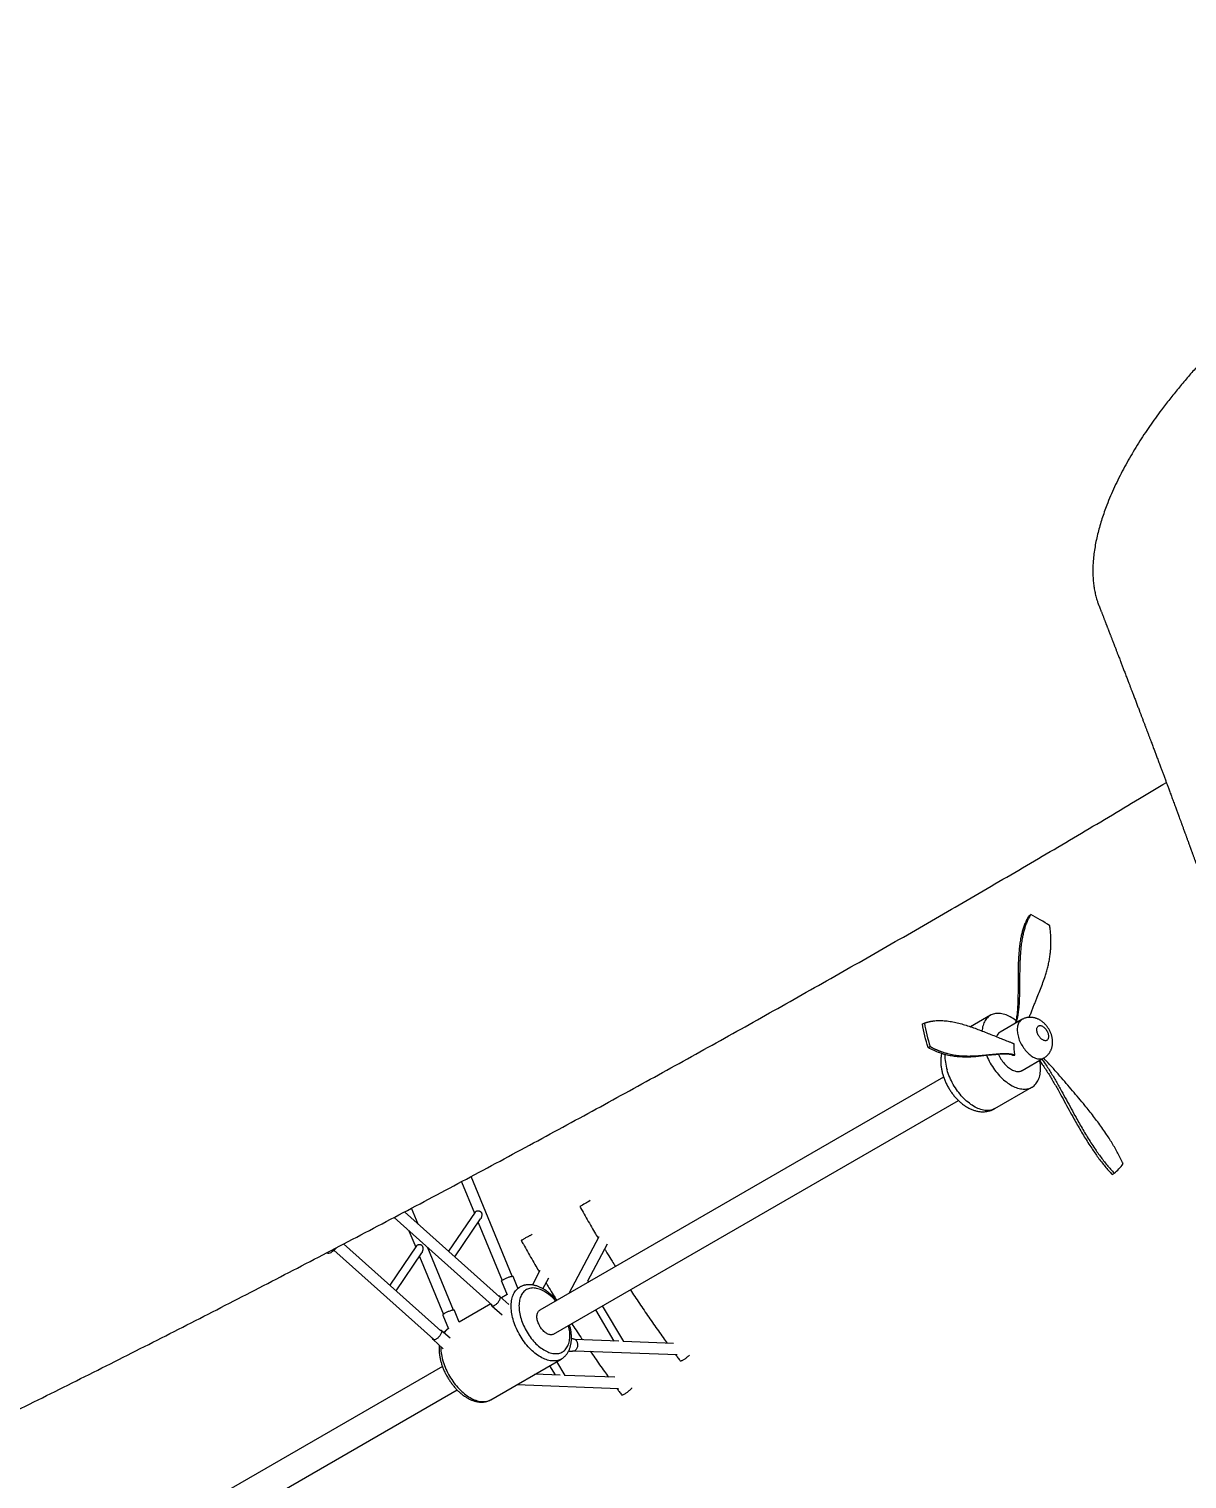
# Model space of a CAD drawing. Header units: millimetres. Extents: x 0 to 594, y 0 to 420.
# Drawn here: x 379.42 to 400.35, y 136.55 to 162.75 of the extents above; entities that cross this region are included whole.
import ezdxf

# ---------------------------------------------------------------- set-up
doc = ezdxf.new("R2010")
doc.units = ezdxf.units.MM

msp = doc.modelspace()

# ---------------------------------------------------------------- linework, layer by layer
at = {"color": 7, "linetype": 'Continuous', "lineweight": 25}
for p, q in [((397.491, 146.727), (397.523, 146.749)), ((396.795, 144.927), (396.437, 144.72)), ((395.565, 144.771), (395.601, 144.787)), ((397.362, 144.85), (396.97, 144.623)), ((395.668, 144.344), (395.704, 144.361)), ((397.192, 144.209), (397.238, 144.207)), ((397.37, 143.931), (397.762, 144.157)), ((395.948, 143.812), (388.651, 139.6)), ((396.876, 143.242), (397.545, 143.628)), ((388.901, 139.167), (396.216, 143.389)), ((388.153, 140.213), (387.411, 142.016)), ((398.995, 142.051), (399.032, 142.073)), ((387.233, 141.921), (387.468, 141.351)), ((386.016, 141.275), (387.79, 139.689)), ((387.923, 139.838), (386.204, 141.375)), ((386.454, 141.152), (386.334, 141.443)), ((387.483, 141.372), (387, 140.663)), ((387.113, 140.562), (387.581, 141.249)), ((386.286, 141.033), (386.408, 140.739)), ((387.537, 141.185), (387.968, 140.137)), ((386.862, 139.226), (385.105, 140.797)), ((386.422, 140.76), (385.94, 140.051)), ((387.093, 139.601), (386.629, 140.727)), ((389.715, 140.926), (389.175, 139.902)), ((389.52, 140.128), (389.874, 140.799)), ((384.931, 140.684), (386.729, 139.077)), ((386.052, 139.95), (386.52, 140.637)), ((386.476, 140.572), (386.908, 139.524)), ((388.256, 139.997), (388.168, 140.209)), ((388.654, 140.314), (388.518, 140.055)), ((388.708, 139.987), (388.813, 140.187)), ((387.96, 140.123), (388.063, 139.875)), ((388.288, 140.016), (388.254, 139.996)), ((389.532, 140.108), (389.519, 140.13)), ((387.763, 139.713), (387.193, 139.384)), ((387.781, 139.68), (387.968, 139.513)), ((388.091, 139.705), (387.931, 139.848)), ((388.059, 139.884), (387.957, 139.825)), ((390.168, 139.032), (389.786, 139.678)), ((386.9, 139.511), (387.002, 139.262)), ((387.195, 139.385), (387.108, 139.596)), ((389.656, 139.603), (389.988, 139.041)), ((387.03, 139.093), (386.871, 139.235)), ((386.721, 139.068), (386.907, 138.901)), ((389.171, 138.86), (389.243, 138.857)), ((389.252, 139.082), (389.223, 139.083)), ((389.283, 138.868), (391.131, 138.796)), ((390.077, 139.037), (389.291, 139.068)), ((391.07, 138.999), (390.166, 139.034)), ((387.766, 137.982), (389.038, 138.717)), ((388.828, 138.596), (388.927, 138.429)), ((389.107, 138.419), (388.958, 138.671)), ((386.891, 138.583), (379.646, 134.401)), ((389.017, 138.425), (388.563, 138.443)), ((390.009, 138.387), (389.106, 138.422)), ((379.896, 133.968), (387.156, 138.159)), ((388.238, 138.255), (390.071, 138.184))]:
    msp.add_line(p, q, dxfattribs=at)
at = {"color": 7, "linetype": 'Continuous', "lineweight": 25, "flags": 128}
for points in [[(397.256, 144.832), (397.231, 144.85), (397.205, 144.867), (397.18, 144.884), (397.154, 144.898), (397.129, 144.911), (397.103, 144.923), (397.078, 144.933), (397.053, 144.942), (397.028, 144.949), (397.003, 144.955), (396.979, 144.959), (396.955, 144.961), (396.932, 144.962), (396.91, 144.961), (396.888, 144.958), (396.866, 144.954), (396.846, 144.949), (396.826, 144.942), (396.807, 144.933), (396.788, 144.923), (396.771, 144.911), (396.755, 144.898), (396.739, 144.883), (396.725, 144.867), (396.711, 144.85), (396.699, 144.831), (396.688, 144.811), (396.678, 144.789), (396.669, 144.767), (396.661, 144.743), (396.654, 144.718), (396.649, 144.692), (396.645, 144.666), (396.642, 144.645)], [(397.362, 144.85), (397.354, 144.845), (397.342, 144.836), (397.33, 144.825), (397.32, 144.812), (397.311, 144.799), (397.303, 144.784), (397.296, 144.767), (397.29, 144.75), (397.286, 144.731), (397.282, 144.712), (397.28, 144.691), (397.279, 144.67), (397.28, 144.648), (397.282, 144.625), (397.284, 144.602), (397.289, 144.578), (397.294, 144.554), (397.301, 144.53)], [(397.641, 144.615), (397.637, 144.63), (397.634, 144.645), (397.633, 144.659), (397.633, 144.672), (397.634, 144.685), (397.636, 144.696), (397.64, 144.707), (397.645, 144.716), (397.65, 144.724), (397.657, 144.731), (397.665, 144.736), (397.674, 144.74), (397.683, 144.742), (397.693, 144.743), (397.704, 144.742), (397.715, 144.739), (397.726, 144.735), (397.738, 144.729), (397.749, 144.722), (397.76, 144.713), (397.772, 144.703), (397.782, 144.692), (397.792, 144.681), (397.802, 144.668), (397.811, 144.654), (397.819, 144.64), (397.826, 144.625), (397.832, 144.611), (397.837, 144.596), (397.841, 144.581), (397.843, 144.567), (397.845, 144.553), (397.845, 144.539), (397.844, 144.527), (397.841, 144.515), (397.838, 144.505), (397.833, 144.495), (397.827, 144.487), (397.821, 144.48), (397.813, 144.475), (397.804, 144.471), (397.795, 144.469), (397.785, 144.469), (397.774, 144.47), (397.763, 144.472), (397.752, 144.477), (397.74, 144.482), (397.729, 144.49), (397.717, 144.498), (397.706, 144.508), (397.696, 144.519), (397.685, 144.531), (397.676, 144.544), (397.667, 144.557), (397.659, 144.571), (397.652, 144.586), (397.646, 144.601), (397.641, 144.615)], [(397.301, 144.53), (397.309, 144.505), (397.317, 144.481), (397.328, 144.457), (397.339, 144.433), (397.351, 144.409), (397.364, 144.386), (397.378, 144.363), (397.392, 144.341), (397.408, 144.319), (397.424, 144.298), (397.441, 144.279), (397.458, 144.26), (397.476, 144.242), (397.494, 144.226), (397.513, 144.211), (397.531, 144.197), (397.55, 144.184), (397.569, 144.173), (397.588, 144.164), (397.607, 144.155), (397.625, 144.149), (397.643, 144.144), (397.661, 144.14), (397.679, 144.139), (397.696, 144.139), (397.712, 144.14), (397.728, 144.143), (397.743, 144.148), (397.757, 144.154), (397.762, 144.157)], [(396.725, 144.199), (396.728, 144.194), (396.742, 144.161), (396.758, 144.129), (396.775, 144.097), (396.792, 144.065), (396.811, 144.034), (396.83, 144.003), (396.85, 143.973), (396.871, 143.944), (396.892, 143.915), (396.914, 143.888), (396.937, 143.861), (396.96, 143.835), (396.984, 143.81), (397.008, 143.787), (397.033, 143.764), (397.058, 143.743), (397.083, 143.723), (397.109, 143.704), (397.134, 143.687), (397.16, 143.671), (397.185, 143.656), (397.211, 143.643), (397.236, 143.631), (397.262, 143.621), (397.287, 143.612), (397.312, 143.605), (397.336, 143.6), (397.36, 143.596), (397.384, 143.593), (397.407, 143.592), (397.43, 143.593), (397.452, 143.596), (397.473, 143.6), (397.494, 143.605), (397.514, 143.612), (397.533, 143.621), (397.551, 143.631), (397.568, 143.643), (397.585, 143.656), (397.6, 143.671), (397.615, 143.687), (397.628, 143.705), (397.641, 143.723), (397.652, 143.744), (397.662, 143.765), (397.671, 143.787), (397.679, 143.811), (397.685, 143.836), (397.691, 143.862), (397.695, 143.889), (397.698, 143.916), (397.7, 143.945), (397.7, 143.974), (397.699, 144.004), (397.697, 144.035), (397.694, 144.066), (397.69, 144.097)], [(396.939, 144.221), (396.946, 144.206), (396.958, 144.182), (396.971, 144.159), (396.985, 144.136), (397, 144.114), (397.015, 144.093), (397.031, 144.072), (397.048, 144.052), (397.066, 144.033), (397.083, 144.016), (397.102, 143.999), (397.12, 143.984), (397.139, 143.97), (397.158, 143.958), (397.177, 143.947), (397.195, 143.937), (397.214, 143.929), (397.233, 143.922), (397.251, 143.917), (397.269, 143.914), (397.286, 143.912), (397.303, 143.912), (397.32, 143.914), (397.335, 143.917), (397.35, 143.921), (397.364, 143.928), (397.37, 143.931)], [(396.876, 143.242), (396.865, 143.235), (396.846, 143.227), (396.826, 143.22), (396.805, 143.214), (396.784, 143.21), (396.762, 143.207), (396.739, 143.207), (396.716, 143.207), (396.692, 143.21), (396.668, 143.214), (396.643, 143.219), (396.619, 143.226), (396.593, 143.235), (396.568, 143.245), (396.543, 143.257), (396.517, 143.27), (396.491, 143.285), (396.466, 143.301), (396.44, 143.318), (396.415, 143.337), (396.39, 143.357), (396.365, 143.379), (396.34, 143.401), (396.316, 143.425), (396.292, 143.449), (396.269, 143.475), (396.246, 143.502), (396.224, 143.53), (396.202, 143.558), (396.182, 143.587), (396.162, 143.617), (396.142, 143.648), (396.124, 143.679), (396.106, 143.711), (396.09, 143.743), (396.074, 143.776), (396.059, 143.808), (396.046, 143.841), (396.033, 143.874), (396.022, 143.907), (396.011, 143.94)], [(388.314, 140.859), (388.314, 140.86), (388.316, 140.861), (388.319, 140.863), (388.323, 140.866), (388.329, 140.869), (388.336, 140.873), (388.345, 140.878), (388.354, 140.884), (388.365, 140.89), (388.376, 140.896), (388.388, 140.903), (388.4, 140.91), (388.413, 140.917), (388.426, 140.925), (388.439, 140.932), (388.452, 140.939), (388.464, 140.946), (388.476, 140.952), (388.487, 140.958), (388.497, 140.963), (388.506, 140.968), (388.511, 140.971)], [(387.997, 140.156), (388.007, 140.162), (388.019, 140.168), (388.031, 140.174), (388.044, 140.18), (388.057, 140.185), (388.07, 140.19), (388.083, 140.195), (388.095, 140.2), (388.108, 140.203), (388.119, 140.207), (388.13, 140.209), (388.14, 140.211), (388.148, 140.212), (388.155, 140.213), (388.161, 140.213), (388.165, 140.212), (388.168, 140.21), (388.168, 140.209)], [(387.96, 140.123), (387.96, 140.124), (387.961, 140.127), (387.963, 140.131), (387.967, 140.135), (387.972, 140.14), (387.979, 140.145), (387.987, 140.151), (387.997, 140.156)], [(389.038, 138.717), (389.034, 138.714), (389.015, 138.705), (388.995, 138.697), (388.975, 138.691), (388.954, 138.686), (388.932, 138.683), (388.91, 138.682), (388.887, 138.682), (388.863, 138.684), (388.839, 138.687), (388.815, 138.692), (388.79, 138.699), (388.765, 138.707), (388.74, 138.716), (388.715, 138.727), (388.689, 138.74), (388.663, 138.754), (388.638, 138.77), (388.612, 138.786), (388.587, 138.805), (388.561, 138.824), (388.536, 138.845), (388.512, 138.867), (388.487, 138.89), (388.463, 138.915), (388.44, 138.94), (388.417, 138.966), (388.394, 138.994), (388.373, 139.022), (388.352, 139.051), (388.331, 139.081), (388.312, 139.111), (388.293, 139.142), (388.275, 139.174), (388.258, 139.206), (388.242, 139.238), (388.227, 139.271), (388.213, 139.303), (388.2, 139.336), (388.188, 139.369), (388.177, 139.403), (388.167, 139.436), (388.159, 139.468), (388.152, 139.501), (388.146, 139.533), (388.141, 139.565), (388.137, 139.597), (388.134, 139.627), (388.133, 139.658), (388.133, 139.687), (388.134, 139.716), (388.137, 139.744), (388.141, 139.771), (388.146, 139.798), (388.152, 139.823), (388.159, 139.847), (388.167, 139.87), (388.177, 139.892), (388.188, 139.912), (388.2, 139.932), (388.213, 139.95), (388.227, 139.966), (388.242, 139.982), (388.258, 139.995), (388.275, 140.008), (388.289, 140.016)], [(388.734, 139.938), (388.71, 139.951), (388.686, 139.963), (388.663, 139.973), (388.639, 139.981), (388.616, 139.988), (388.593, 139.994), (388.571, 139.998), (388.549, 140), (388.527, 140.001), (388.506, 140), (388.486, 139.997), (388.466, 139.993), (388.447, 139.987), (388.429, 139.98), (388.411, 139.971), (388.395, 139.961), (388.379, 139.949), (388.364, 139.936), (388.351, 139.921), (388.338, 139.905), (388.326, 139.888), (388.316, 139.869), (388.307, 139.849), (388.298, 139.828), (388.291, 139.806), (388.286, 139.782), (388.281, 139.758), (388.278, 139.733), (388.275, 139.706), (388.274, 139.679), (388.275, 139.652), (388.276, 139.623), (388.279, 139.594), (388.283, 139.565), (388.288, 139.535), (388.295, 139.505), (388.302, 139.474), (388.311, 139.444), (388.321, 139.413), (388.332, 139.382), (388.344, 139.351), (388.357, 139.321), (388.372, 139.29), (388.387, 139.26), (388.403, 139.231), (388.42, 139.201), (388.438, 139.173), (388.456, 139.145), (388.476, 139.118), (388.496, 139.091), (388.516, 139.065), (388.538, 139.041), (388.56, 139.017), (388.582, 138.994), (388.605, 138.973), (388.628, 138.952), (388.651, 138.933), (388.675, 138.915), (388.698, 138.899), (388.722, 138.884), (388.746, 138.87), (388.77, 138.857), (388.794, 138.847), (388.817, 138.837), (388.84, 138.83), (388.864, 138.823), (388.886, 138.819), (388.909, 138.816), (388.93, 138.814), (388.952, 138.814), (388.972, 138.816), (388.993, 138.819), (389.012, 138.824), (389.031, 138.831), (389.048, 138.839), (389.065, 138.848), (389.081, 138.859), (389.097, 138.872), (389.111, 138.886), (389.124, 138.901), (389.136, 138.918), (389.147, 138.936), (389.157, 138.955), (389.166, 138.976), (389.173, 138.998), (389.18, 139.02), (389.185, 139.044), (389.189, 139.069), (389.192, 139.095), (389.193, 139.121), (389.194, 139.149), (389.193, 139.177), (389.191, 139.206), (389.187, 139.235), (389.183, 139.265), (389.177, 139.295), (389.17, 139.322)], [(387.774, 139.703), (387.774, 139.696), (387.776, 139.69), (387.778, 139.684), (387.782, 139.68), (387.787, 139.677), (387.793, 139.675), (387.8, 139.675), (387.808, 139.676), (387.816, 139.678), (387.826, 139.682), (387.835, 139.687)], [(387.835, 139.687), (387.846, 139.694), (387.856, 139.701), (387.866, 139.71), (387.876, 139.719), (387.886, 139.729), (387.896, 139.739), (387.904, 139.75), (387.912, 139.762), (387.919, 139.773), (387.926, 139.784), (387.931, 139.795), (387.935, 139.805), (387.937, 139.814), (387.939, 139.823), (387.939, 139.831), (387.937, 139.838), (387.935, 139.844), (387.931, 139.848), (387.926, 139.851), (387.92, 139.853), (387.913, 139.853), (387.908, 139.852)], [(386.936, 139.544), (386.927, 139.538), (386.919, 139.533), (386.912, 139.528), (386.906, 139.523), (386.902, 139.519), (386.9, 139.515), (386.899, 139.512), (386.9, 139.511)], [(387.108, 139.596), (387.107, 139.598), (387.104, 139.599), (387.1, 139.6), (387.095, 139.601), (387.087, 139.6), (387.079, 139.599), (387.069, 139.597), (387.059, 139.594), (387.047, 139.591), (387.035, 139.587), (387.022, 139.583), (387.009, 139.578), (386.996, 139.573), (386.983, 139.567), (386.97, 139.562), (386.958, 139.556), (386.947, 139.55), (386.936, 139.544)], [(388.901, 139.167), (388.891, 139.162), (388.88, 139.158), (388.868, 139.156), (388.855, 139.155), (388.841, 139.156), (388.827, 139.158), (388.813, 139.162), (388.798, 139.168), (388.783, 139.175), (388.769, 139.183), (388.754, 139.193), (388.739, 139.205), (388.725, 139.217), (388.711, 139.231), (388.697, 139.246), (388.684, 139.261), (388.672, 139.278), (388.66, 139.295), (388.65, 139.313), (388.64, 139.332), (388.631, 139.35), (388.623, 139.369), (388.616, 139.389), (388.61, 139.408), (388.606, 139.426), (388.602, 139.445), (388.6, 139.463), (388.599, 139.481), (388.6, 139.498), (388.601, 139.514), (388.604, 139.529), (388.608, 139.543), (388.613, 139.556), (388.619, 139.568), (388.627, 139.579), (388.635, 139.588), (388.645, 139.596), (388.651, 139.6)], [(386.847, 139.24), (386.853, 139.241), (386.86, 139.24), (386.866, 139.239), (386.871, 139.236), (386.874, 139.231), (386.877, 139.226), (386.878, 139.219), (386.878, 139.211), (386.877, 139.202), (386.874, 139.192), (386.87, 139.182), (386.865, 139.172), (386.859, 139.16), (386.852, 139.149), (386.844, 139.138), (386.835, 139.127), (386.826, 139.117), (386.816, 139.107), (386.806, 139.097), (386.795, 139.089), (386.785, 139.081), (386.775, 139.075)], [(386.775, 139.075), (386.765, 139.07), (386.756, 139.066), (386.747, 139.063), (386.739, 139.062), (386.732, 139.063), (386.726, 139.064), (386.721, 139.067), (386.717, 139.072), (386.715, 139.077), (386.714, 139.084), (386.714, 139.091)], [(386.86, 138.943), (386.86, 138.923), (386.862, 138.893), (386.864, 138.862), (386.868, 138.83), (386.873, 138.798), (386.879, 138.766), (386.886, 138.734), (386.895, 138.701), (386.904, 138.668), (386.915, 138.635), (386.927, 138.602), (386.94, 138.569), (386.954, 138.536), (386.969, 138.503), (386.985, 138.471), (387.002, 138.439), (387.02, 138.407), (387.039, 138.376), (387.058, 138.346), (387.079, 138.316), (387.1, 138.287), (387.122, 138.259), (387.144, 138.232), (387.167, 138.205), (387.191, 138.18), (387.215, 138.156), (387.239, 138.132), (387.264, 138.11), (387.289, 138.09), (387.314, 138.07), (387.339, 138.052), (387.365, 138.035), (387.391, 138.019), (387.416, 138.005), (387.442, 137.993), (387.467, 137.981), (387.492, 137.972), (387.517, 137.964), (387.542, 137.957), (387.567, 137.952), (387.591, 137.949), (387.614, 137.947), (387.637, 137.947), (387.659, 137.949), (387.681, 137.952), (387.702, 137.956), (387.723, 137.962), (387.742, 137.97), (387.761, 137.98), (387.766, 137.982)], [(389.252, 139.082), (389.256, 139.082), (389.267, 139.08), (389.277, 139.076), (389.287, 139.07), (389.297, 139.063), (389.305, 139.055), (389.313, 139.045), (389.319, 139.034), (389.325, 139.022), (389.329, 139.009), (389.332, 138.995), (389.333, 138.981), (389.334, 138.967), (389.333, 138.953), (389.33, 138.939), (389.326, 138.926), (389.321, 138.913), (389.315, 138.902), (389.308, 138.891), (389.3, 138.882), (389.291, 138.873), (389.281, 138.867), (389.271, 138.862), (389.26, 138.859), (389.249, 138.857), (389.243, 138.857)], [(391.359, 138.788), (391.358, 138.787), (391.349, 138.779), (391.339, 138.77), (391.328, 138.761), (391.317, 138.752), (391.305, 138.743), (391.293, 138.734), (391.281, 138.725), (391.27, 138.717), (391.258, 138.71), (391.247, 138.703), (391.236, 138.697), (391.227, 138.692), (391.218, 138.687), (391.21, 138.684), (391.203, 138.682), (391.198, 138.681), (391.194, 138.68), (391.191, 138.681), (391.19, 138.682)], [(390.129, 138.07), (390.13, 138.069), (390.133, 138.068), (390.137, 138.068), (390.143, 138.069), (390.149, 138.072), (390.157, 138.075), (390.166, 138.079), (390.176, 138.085), (390.186, 138.091), (390.197, 138.097), (390.209, 138.105), (390.221, 138.113), (390.233, 138.121), (390.245, 138.13), (390.256, 138.139), (390.268, 138.148), (390.278, 138.157), (390.288, 138.166), (390.298, 138.175), (390.306, 138.183), (390.313, 138.191), (390.316, 138.195)]]:
    msp.add_lwpolyline(points, dxfattribs=at)
at = {"color": 7, "linetype": 'Continuous', "lineweight": 25}
for centre, radius, start, end in [((397.052, 144.49), 0.157, 121.5714, 160.7324), ((396.86, 144.204), 0.888, 178.9678, 197.2528), ((391.005, 138.829), 3.105, 117.6694, 121.6642), ((384.835, 140.719), 0.0872, 300.6377, 347.3182), ((384.832, 140.732), 0.1, 251.3975, 298.001), ((388.314, 139.236), 0.818, 40.3254, 59.1183), ((387.157, 139.045), 0.275, 125.0358, 148.3879)]:
    msp.add_arc(centre, radius, start, end, dxfattribs=at)
for points, knots in [([(339.96, 140.09), (341.098, 140.994), (342.281, 141.894), (344.131, 143.248), (344.761, 143.701), (346.047, 144.608), (346.702, 145.063), (348.041, 145.977), (348.724, 146.436), (350.117, 147.357), (350.828, 147.82), (352.275, 148.751), (353.013, 149.219), (354.515, 150.158), (355.279, 150.63), (356.833, 151.578), (357.623, 152.054), (359.225, 153.008), (360.038, 153.486), (362.509, 154.923), (364.198, 155.884), (367.629, 157.793), (369.371, 158.742), (371.556, 159.907), (371.994, 160.138), (372.869, 160.6), (373.306, 160.829), (374.618, 161.513), (375.492, 161.964), (377.231, 162.851), (378.097, 163.287), (379.386, 163.929), (379.814, 164.141), (380.667, 164.561), (381.091, 164.769), (382.359, 165.385), (383.195, 165.786), (384.848, 166.569), (385.664, 166.95), (388.079, 168.062), (389.642, 168.761), (392.667, 170.067), (394.128, 170.674), (396.949, 171.799), (398.31, 172.317), (400.285, 173.027), (400.932, 173.254), (402.207, 173.685), (402.834, 173.89), (404.691, 174.474), (405.895, 174.823), (407.377, 175.212), (407.673, 175.288), (408.262, 175.434), (408.555, 175.505), (409.435, 175.711), (410.02, 175.84), (410.607, 175.96)], [0, 0, 0, 0, 0.0625, 0.0625, 0.09375, 0.09375, 0.125, 0.125, 0.15625, 0.15625, 0.1875, 0.1875, 0.21875, 0.21875, 0.25, 0.25, 0.28125, 0.28125, 0.3125, 0.3125, 0.375, 0.375, 0.4375, 0.4375, 0.453125, 0.453125, 0.46875, 0.46875, 0.5, 0.5, 0.53125, 0.53125, 0.546875, 0.546875, 0.5625, 0.5625, 0.59375, 0.59375, 0.625, 0.625, 0.6875, 0.6875, 0.75, 0.75, 0.8125, 0.8125, 0.84375, 0.84375, 0.875, 0.875, 0.9375, 0.9375, 0.953125, 0.953125, 0.96875, 0.96875, 1, 1, 1, 1]), ([(387.956, 167.725), (387.774, 167.642), (387.392, 167.469), (386.811, 167.204), (386.211, 166.928), (385.61, 166.65), (385.006, 166.369), (384.401, 166.085), (383.795, 165.799), (383.187, 165.511), (382.578, 165.221), (381.967, 164.928), (381.356, 164.633), (380.744, 164.336), (380.131, 164.036), (379.518, 163.735), (378.904, 163.431), (378.289, 163.126), (377.675, 162.819), (377.06, 162.51), (376.445, 162.199), (375.831, 161.886), (375.216, 161.572), (374.602, 161.256), (373.988, 160.939), (373.376, 160.62), (372.763, 160.3), (372.152, 159.978), (371.542, 159.655), (370.933, 159.332), (370.325, 159.006), (369.718, 158.68), (369.113, 158.353), (368.51, 158.025), (367.909, 157.697), (367.309, 157.367), (366.711, 157.037), (366.116, 156.706), (365.523, 156.375), (364.932, 156.043), (364.343, 155.71), (363.758, 155.378), (363.174, 155.045), (362.594, 154.711), (362.017, 154.378), (361.442, 154.045), (360.871, 153.711), (360.303, 153.378), (359.738, 153.044), (359.177, 152.711), (358.619, 152.378), (358.065, 152.046), (357.514, 151.714), (356.968, 151.382), (356.425, 151.051), (355.886, 150.721), (355.352, 150.391), (354.821, 150.061), (354.295, 149.733), (353.773, 149.405), (353.255, 149.079), (352.742, 148.753), (352.233, 148.428), (351.729, 148.105), (351.23, 147.782), (350.736, 147.461), (350.259, 147.149), (349.947, 146.944), (349.798, 146.846)], [0, 0, 0, 0, 0.013758, 0.0288574, 0.0440229, 0.0592518, 0.0745413, 0.0898885, 0.1052908, 0.1207451, 0.1362485, 0.1517982, 0.1673911, 0.1830243, 0.1986948, 0.2143994, 0.2301351, 0.2458989, 0.2616876, 0.2774982, 0.2933274, 0.3091721, 0.3250293, 0.3408956, 0.356768, 0.3726432, 0.388518, 0.4043882, 0.4202507, 0.4361023, 0.4519398, 0.4677601, 0.48356, 0.4993363, 0.515086, 0.530806, 0.5464931, 0.5621443, 0.5777566, 0.5933269, 0.6088522, 0.6243295, 0.639756, 0.6551286, 0.6704446, 0.685701, 0.7008951, 0.7160241, 0.7310853, 0.7460759, 0.7609932, 0.7758348, 0.790598, 0.8052803, 0.8198792, 0.8343923, 0.8488172, 0.8631516, 0.8773932, 0.8915398, 0.9055892, 0.9195393, 0.933388, 0.9471334, 0.9607734, 0.9743062, 0.98773, 1, 1, 1, 1]), ([(407.559, 160.749), (407.492, 160.734), (407.359, 160.705), (407.162, 160.657), (406.966, 160.606), (406.771, 160.551), (406.579, 160.494), (406.375, 160.43), (406.161, 160.358), (405.937, 160.279), (405.716, 160.195), (405.497, 160.108), (405.277, 160.016), (405.056, 159.919), (404.834, 159.817), (404.616, 159.711), (404.399, 159.602), (404.183, 159.488), (403.966, 159.368), (403.75, 159.244), (403.536, 159.116), (403.325, 158.985), (403.118, 158.851), (402.913, 158.714), (402.712, 158.574), (402.514, 158.431), (402.319, 158.285), (402.128, 158.136), (401.939, 157.985), (401.755, 157.831), (401.573, 157.674), (401.395, 157.515), (401.217, 157.349), (401.038, 157.177), (400.859, 156.998), (400.685, 156.817), (400.516, 156.633), (400.351, 156.446), (400.19, 156.256), (400.035, 156.062), (399.897, 155.883), (399.776, 155.718), (399.671, 155.569), (399.569, 155.419), (399.471, 155.266), (399.376, 155.111), (399.285, 154.955), (399.198, 154.797), (399.115, 154.637), (399.037, 154.475), (398.964, 154.311), (398.903, 154.16), (398.852, 154.022), (398.81, 153.898), (398.772, 153.774), (398.738, 153.648), (398.708, 153.522), (398.684, 153.394), (398.665, 153.266), (398.653, 153.15), (398.647, 153.046), (398.645, 152.953), (398.647, 152.861), (398.653, 152.769), (398.664, 152.677), (398.68, 152.587), (398.7, 152.498), (398.724, 152.417), (398.743, 152.366), (398.751, 152.344)], [0, 0, 0, 0, 0.013517, 0.027036, 0.040554, 0.054122, 0.067693, 0.081262, 0.097496, 0.113734, 0.129975, 0.146215, 0.16245, 0.179483, 0.196519, 0.213557, 0.230595, 0.247628, 0.265411, 0.283198, 0.300986, 0.318774, 0.336557, 0.354338, 0.372123, 0.389909, 0.407694, 0.425475, 0.443256, 0.461041, 0.478827, 0.496611, 0.514392, 0.533473, 0.552558, 0.571645, 0.590729, 0.609809, 0.6291, 0.648393, 0.667683, 0.682154, 0.696626, 0.711098, 0.725568, 0.740317, 0.755069, 0.769821, 0.784569, 0.799727, 0.814888, 0.830045, 0.841418, 0.852794, 0.86417, 0.875542, 0.887303, 0.899069, 0.910834, 0.922593, 0.931336, 0.940083, 0.948829, 0.957571, 0.96646, 0.975355, 0.984249, 0.993136, 1, 1, 1, 1]), ([(398.751, 152.344), (398.753, 152.34), (398.757, 152.329), (398.763, 152.313), (398.769, 152.297), (398.775, 152.282), (398.78, 152.268), (398.786, 152.253), (398.793, 152.235), (398.801, 152.214), (398.81, 152.191), (398.82, 152.166), (398.83, 152.14), (398.84, 152.114), (398.849, 152.091), (398.857, 152.071), (398.864, 152.052), (398.871, 152.034), (398.878, 152.017), (398.883, 152.003), (398.889, 151.989), (398.894, 151.975), (398.9, 151.959), (398.907, 151.942), (398.914, 151.923), (398.922, 151.902), (398.93, 151.882), (398.937, 151.864), (398.943, 151.848), (398.949, 151.833), (398.955, 151.819), (398.961, 151.802), (398.969, 151.782), (398.978, 151.759), (398.987, 151.736), (398.996, 151.713), (399.003, 151.693), (399.01, 151.676), (399.015, 151.662), (399.02, 151.649), (399.026, 151.634), (399.033, 151.617), (399.04, 151.598), (399.049, 151.574), (399.059, 151.548), (399.07, 151.52), (399.079, 151.496), (399.088, 151.472), (399.098, 151.446), (399.111, 151.415), (399.125, 151.378), (399.143, 151.331), (399.165, 151.274), (399.19, 151.209), (399.216, 151.141), (399.243, 151.069), (399.267, 151.007), (399.285, 150.961), (399.296, 150.931), (399.307, 150.903), (399.317, 150.878), (399.326, 150.853), (399.335, 150.828), (399.345, 150.802), (399.356, 150.774), (399.368, 150.744), (399.381, 150.71), (399.394, 150.674), (399.408, 150.638), (399.421, 150.603), (399.435, 150.567), (399.449, 150.531), (399.462, 150.496), (399.474, 150.464), (399.486, 150.432), (399.497, 150.404), (399.506, 150.38), (399.514, 150.358), (399.522, 150.337), (399.531, 150.314), (399.541, 150.287), (399.552, 150.259), (399.562, 150.231), (399.573, 150.204), (399.582, 150.179), (399.591, 150.155), (399.6, 150.133), (399.608, 150.111), (399.618, 150.086), (399.628, 150.059), (399.639, 150.03), (399.649, 150.002), (399.659, 149.976), (399.668, 149.951), (399.677, 149.928), (399.685, 149.907), (399.694, 149.884), (399.704, 149.857), (399.716, 149.825), (399.73, 149.788), (399.744, 149.75), (399.758, 149.714), (399.771, 149.679), (399.784, 149.644), (399.797, 149.609), (399.811, 149.572), (399.825, 149.534), (399.84, 149.494), (399.855, 149.454), (399.872, 149.408), (399.892, 149.355), (399.915, 149.294), (399.938, 149.231), (399.961, 149.169), (399.984, 149.109), (400.006, 149.049), (400.027, 148.993), (400.045, 148.944), (400.06, 148.904), (400.075, 148.864), (400.09, 148.823), (400.106, 148.781), (400.121, 148.739), (400.137, 148.697), (400.151, 148.659), (400.164, 148.624), (400.175, 148.592), (400.188, 148.559), (400.201, 148.524), (400.213, 148.49), (400.224, 148.459), (400.234, 148.433), (400.242, 148.409), (400.25, 148.388), (400.258, 148.367), (400.266, 148.345), (400.276, 148.319), (400.286, 148.289), (400.298, 148.258), (400.309, 148.228), (400.319, 148.2), (400.328, 148.175), (400.337, 148.152), (400.345, 148.13), (400.353, 148.107), (400.362, 148.082), (400.372, 148.056), (400.382, 148.029), (400.391, 148.003), (400.399, 147.98), (400.406, 147.962), (400.411, 147.948), (400.415, 147.936), (400.42, 147.924), (400.425, 147.909), (400.431, 147.892), (400.439, 147.871), (400.448, 147.847), (400.457, 147.821), (400.466, 147.796), (400.474, 147.773), (400.482, 147.752), (400.489, 147.733), (400.496, 147.714), (400.503, 147.693), (400.512, 147.669), (400.522, 147.643), (400.532, 147.615), (400.541, 147.589), (400.55, 147.564), (400.558, 147.542), (400.568, 147.513), (400.582, 147.476), (400.596, 147.437), (400.607, 147.405), (400.616, 147.38), (400.625, 147.355), (400.634, 147.329), (400.644, 147.301), (400.655, 147.272), (400.665, 147.244), (400.674, 147.219), (400.681, 147.199), (400.688, 147.18), (400.694, 147.161), (400.702, 147.14), (400.71, 147.117), (400.719, 147.092), (400.727, 147.068), (400.734, 147.049), (400.739, 147.035), (400.743, 147.025), (400.746, 147.017), (400.749, 147.006), (400.754, 146.992), (400.76, 146.975), (400.768, 146.955), (400.776, 146.931), (400.784, 146.909), (400.789, 146.894), (400.791, 146.888)], [0, 0, 0, 0, 0.002495, 0.005836, 0.008812, 0.011422, 0.013733, 0.016429, 0.019692, 0.023523, 0.02791, 0.032284, 0.037504, 0.042149, 0.046219, 0.050038, 0.053405, 0.05668, 0.059865, 0.062306, 0.064692, 0.067202, 0.070196, 0.073289, 0.076776, 0.080655, 0.084453, 0.087813, 0.090736, 0.093222, 0.095607, 0.098788, 0.102459, 0.10662, 0.111169, 0.11534, 0.118973, 0.122069, 0.124436, 0.126773, 0.129488, 0.132579, 0.136048, 0.139873, 0.145495, 0.15054, 0.155007, 0.159019, 0.163289, 0.169447, 0.176249, 0.183312, 0.195458, 0.207078, 0.219085, 0.232652, 0.246836, 0.252558, 0.258155, 0.263214, 0.267722, 0.272373, 0.276658, 0.281367, 0.286517, 0.292108, 0.298079, 0.305057, 0.311686, 0.317966, 0.324394, 0.331411, 0.337338, 0.343569, 0.349396, 0.354612, 0.359217, 0.362657, 0.366456, 0.370739, 0.375506, 0.380757, 0.386109, 0.390984, 0.395787, 0.400005, 0.403792, 0.407909, 0.412459, 0.417443, 0.422805, 0.427984, 0.432837, 0.437362, 0.441489, 0.445318, 0.449345, 0.453795, 0.460206, 0.467224, 0.474117, 0.480748, 0.487125, 0.49342, 0.499705, 0.506609, 0.513631, 0.52086, 0.52829, 0.535537, 0.546444, 0.55722, 0.569222, 0.580908, 0.591269, 0.602216, 0.61419, 0.621989, 0.629241, 0.636432, 0.643962, 0.65179, 0.659568, 0.667218, 0.674711, 0.680641, 0.686424, 0.692281, 0.698773, 0.705927, 0.710949, 0.715746, 0.72011, 0.724041, 0.727621, 0.731418, 0.736404, 0.741859, 0.747779, 0.753564, 0.758758, 0.763285, 0.767242, 0.771115, 0.77564, 0.779996, 0.784826, 0.790092, 0.794982, 0.799163, 0.802636, 0.804869, 0.806797, 0.809073, 0.811787, 0.814939, 0.818528, 0.823404, 0.828299, 0.832847, 0.837048, 0.840903, 0.844352, 0.847743, 0.851565, 0.855828, 0.860927, 0.866196, 0.871073, 0.875552, 0.879631, 0.883312, 0.891614, 0.900229, 0.904736, 0.909292, 0.913896, 0.918632, 0.92375, 0.929266, 0.934996, 0.939125, 0.942883, 0.946268, 0.949595, 0.953418, 0.957667, 0.962405, 0.967117, 0.970981, 0.973082, 0.974801, 0.976191, 0.978025, 0.98057, 0.983826, 0.987547, 0.991899, 0.996883, 1, 1, 1, 1]), ([(360.705, 129.445), (360.779, 129.475), (361.037, 129.579), (361.48, 129.759), (362.032, 129.985), (362.589, 130.215), (363.148, 130.447), (363.711, 130.683), (364.278, 130.922), (364.847, 131.164), (365.42, 131.408), (365.995, 131.656), (366.574, 131.907), (367.155, 132.161), (367.739, 132.418), (368.326, 132.677), (368.915, 132.939), (369.506, 133.204), (370.1, 133.472), (370.696, 133.743), (371.294, 134.016), (371.893, 134.292), (372.495, 134.57), (373.099, 134.851), (373.704, 135.135), (374.31, 135.42), (374.918, 135.709), (375.527, 135.999), (376.137, 136.292), (376.748, 136.587), (377.361, 136.884), (377.973, 137.184), (378.587, 137.485), (379.201, 137.788), (379.815, 138.094), (380.43, 138.401), (381.045, 138.71), (381.659, 139.021), (382.274, 139.334), (382.889, 139.648), (383.503, 139.964), (384.116, 140.281), (384.729, 140.6), (385.341, 140.92), (385.953, 141.242), (386.563, 141.564), (387.172, 141.888), (387.78, 142.213), (388.386, 142.539), (388.991, 142.866), (389.594, 143.194), (390.196, 143.523), (390.796, 143.853), (391.393, 144.183), (391.989, 144.514), (392.582, 144.845), (393.173, 145.177), (393.761, 145.51), (394.347, 145.842), (394.93, 146.175), (395.511, 146.508), (396.088, 146.842), (396.662, 147.175), (397.234, 147.509), (397.802, 147.842), (398.367, 148.175), (398.928, 148.508), (399.464, 148.828), (399.812, 149.037), (399.974, 149.135)], [0, 0, 0, 0, 0.0055, 0.018967, 0.032538, 0.046211, 0.059985, 0.073857, 0.087826, 0.10189, 0.116046, 0.130292, 0.144626, 0.159045, 0.173548, 0.188132, 0.202794, 0.217531, 0.232343, 0.247224, 0.262174, 0.27719, 0.292268, 0.307406, 0.322601, 0.337851, 0.353153, 0.368503, 0.383898, 0.399337, 0.414815, 0.430331, 0.44588, 0.46146, 0.477068, 0.4927, 0.508354, 0.524027, 0.539715, 0.555415, 0.571124, 0.586839, 0.602558, 0.618275, 0.633988, 0.649694, 0.665389, 0.681069, 0.696733, 0.712376, 0.727997, 0.743591, 0.759155, 0.774687, 0.790183, 0.805641, 0.821057, 0.836429, 0.851753, 0.867027, 0.882247, 0.897411, 0.912517, 0.927561, 0.94254, 0.957452, 0.972294, 0.987064, 1, 1, 1, 1]), ([(397.491, 146.727), (397.479, 146.707), (397.456, 146.667), (397.425, 146.601), (397.399, 146.533), (397.376, 146.461), (397.356, 146.386), (397.339, 146.304), (397.325, 146.213), (397.313, 146.114), (397.305, 146.014), (397.299, 145.911), (397.296, 145.794), (397.294, 145.661), (397.294, 145.513), (397.294, 145.365), (397.292, 145.237), (397.289, 145.129), (397.284, 145.042), (397.277, 144.967), (397.269, 144.904), (397.26, 144.852), (397.252, 144.812), (397.245, 144.788), (397.244, 144.782)], [0, 0, 0, 0, 0.0425603, 0.0848889, 0.1271179, 0.1693618, 0.2117195, 0.2542512, 0.3052968, 0.3562504, 0.4071946, 0.4581794, 0.5092101, 0.5806614, 0.6520858, 0.7234668, 0.7947193, 0.8363683, 0.8778339, 0.9190454, 0.9431787, 0.9671845, 0.9910696, 1, 1, 1, 1]), ([(397.523, 146.749), (397.512, 146.729), (397.488, 146.689), (397.457, 146.624), (397.431, 146.555), (397.408, 146.483), (397.388, 146.409), (397.37, 146.326), (397.356, 146.235), (397.344, 146.137), (397.335, 146.036), (397.33, 145.934), (397.325, 145.816), (397.323, 145.684), (397.322, 145.536), (397.321, 145.388), (397.318, 145.259), (397.313, 145.151), (397.307, 145.064), (397.298, 144.989), (397.289, 144.925), (397.278, 144.872), (397.268, 144.827), (397.259, 144.799), (397.256, 144.789)], [0, 0, 0, 0, 0.042189, 0.084148, 0.126008, 0.167882, 0.209868, 0.252025, 0.302619, 0.353122, 0.403614, 0.454147, 0.504728, 0.575558, 0.646385, 0.717216, 0.788025, 0.829508, 0.870933, 0.912312, 0.936699, 0.961126, 0.985656, 1, 1, 1, 1]), ([(397.497, 144.89), (397.501, 144.901), (397.514, 144.935), (397.536, 144.991), (397.562, 145.058), (397.588, 145.124), (397.615, 145.189), (397.648, 145.272), (397.689, 145.372), (397.734, 145.489), (397.772, 145.596), (397.802, 145.691), (397.826, 145.776), (397.847, 145.863), (397.864, 145.952), (397.877, 146.039), (397.885, 146.122), (397.889, 146.202), (397.89, 146.284), (397.886, 146.368), (397.879, 146.455), (397.871, 146.514), (397.867, 146.543)], [0, 0, 0, 0, 0.019769, 0.06246, 0.10514, 0.147825, 0.19052, 0.233228, 0.311546, 0.389856, 0.468108, 0.52144, 0.574781, 0.628181, 0.681642, 0.734835, 0.77897, 0.822995, 0.866997, 0.91108, 0.955367, 1, 1, 1, 1]), ([(397.762, 144.157), (397.767, 144.16), (397.777, 144.166), (397.793, 144.178), (397.81, 144.191), (397.826, 144.206), (397.84, 144.222), (397.854, 144.239), (397.866, 144.256), (397.877, 144.275), (397.887, 144.294), (397.895, 144.314), (397.902, 144.334), (397.908, 144.356), (397.913, 144.378), (397.916, 144.4), (397.918, 144.423), (397.918, 144.446), (397.918, 144.47), (397.915, 144.494), (397.911, 144.518), (397.906, 144.543), (397.9, 144.567), (397.892, 144.591), (397.882, 144.615), (397.872, 144.638), (397.86, 144.66), (397.848, 144.683), (397.834, 144.704), (397.819, 144.725), (397.803, 144.745), (397.785, 144.764), (397.767, 144.783), (397.748, 144.8), (397.727, 144.816), (397.706, 144.831), (397.685, 144.844), (397.663, 144.855), (397.643, 144.865), (397.622, 144.873), (397.601, 144.879), (397.579, 144.884), (397.557, 144.888), (397.535, 144.89), (397.511, 144.891), (397.488, 144.89), (397.465, 144.887), (397.443, 144.883), (397.422, 144.877), (397.401, 144.869), (397.381, 144.86), (397.368, 144.853), (397.362, 144.85)], [0, 0, 0, 0, 0.0134925, 0.032189, 0.0508035, 0.0693586, 0.0878781, 0.1063872, 0.1249133, 0.143486, 0.1621381, 0.180905, 0.1998252, 0.218939, 0.2382872, 0.2579079, 0.2778322, 0.2980781, 0.3186443, 0.3395052, 0.3606111, 0.3818949, 0.4032786, 0.4246902, 0.4460969, 0.46749, 0.4888819, 0.5103007, 0.5317841, 0.5533606, 0.5750713, 0.596951, 0.6190204, 0.6412772, 0.6636885, 0.6861634, 0.7085939, 0.7285992, 0.748323, 0.7677593, 0.7869201, 0.8058279, 0.8245105, 0.8450409, 0.8653248, 0.885334, 0.9050937, 0.9246296, 0.943966, 0.9631258, 0.9821312, 1, 1, 1, 1]), ([(395.601, 144.787), (395.603, 144.788), (395.606, 144.789), (395.612, 144.791), (395.617, 144.793), (395.622, 144.794), (395.627, 144.796), (395.632, 144.798), (395.638, 144.799), (395.643, 144.801), (395.648, 144.803), (395.653, 144.804), (395.659, 144.805), (395.664, 144.807), (395.669, 144.808), (395.675, 144.81), (395.68, 144.811), (395.685, 144.812), (395.69, 144.813), (395.696, 144.815), (395.701, 144.816), (395.706, 144.817), (395.712, 144.818), (395.717, 144.819), (395.722, 144.82), (395.728, 144.821), (395.733, 144.822), (395.739, 144.823), (395.744, 144.823), (395.749, 144.824), (395.755, 144.825), (395.76, 144.826), (395.766, 144.826), (395.771, 144.827), (395.776, 144.828), (395.782, 144.828), (395.802, 144.83), (395.836, 144.833), (395.886, 144.834), (395.936, 144.832), (395.987, 144.828), (396.039, 144.822), (396.091, 144.813), (396.143, 144.803), (396.214, 144.788), (396.302, 144.764), (396.409, 144.731), (396.515, 144.694), (396.622, 144.653), (396.727, 144.612), (396.833, 144.57), (396.935, 144.528), (397.021, 144.494), (397.084, 144.469), (397.125, 144.453), (397.156, 144.441), (397.175, 144.433), (397.188, 144.427), (397.198, 144.424), (397.207, 144.42), (397.215, 144.416), (397.221, 144.414), (397.223, 144.413)], [0, 0, 0, 0, 0.0036505, 0.0072952, 0.0109342, 0.0145676, 0.0181954, 0.0218177, 0.0254347, 0.0290463, 0.0326527, 0.0362538, 0.0398499, 0.0434409, 0.047027, 0.0506081, 0.0541845, 0.057756, 0.0613229, 0.0648851, 0.0684428, 0.071996, 0.0755448, 0.0790892, 0.0826293, 0.0861652, 0.0896969, 0.0932246, 0.0967482, 0.1002678, 0.1037835, 0.1072953, 0.1108034, 0.1143077, 0.1178083, 0.1213054, 0.1247989, 0.1560112, 0.1870591, 0.2179777, 0.2487983, 0.2802317, 0.3115503, 0.3427763, 0.3739281, 0.436949, 0.4990466, 0.5627123, 0.6242238, 0.6889913, 0.7494661, 0.8160768, 0.8746224, 0.9075166, 0.9372149, 0.953397, 0.9685613, 0.9752341, 0.981714, 0.9880013, 0.9940965, 1, 1, 1, 1]), ([(397.238, 144.207), (397.237, 144.207), (397.235, 144.208), (397.233, 144.209), (397.23, 144.21), (397.227, 144.211), (397.225, 144.212), (397.222, 144.213), (397.219, 144.214), (397.216, 144.215), (397.213, 144.215), (397.21, 144.216), (397.207, 144.217), (397.199, 144.219), (397.185, 144.222), (397.166, 144.225), (397.146, 144.227), (397.125, 144.229), (397.104, 144.23), (397.075, 144.231), (397.038, 144.231), (396.993, 144.23), (396.948, 144.227), (396.902, 144.224), (396.855, 144.22), (396.81, 144.215), (396.762, 144.211), (396.716, 144.206), (396.668, 144.201), (396.623, 144.197), (396.574, 144.193), (396.534, 144.191), (396.5, 144.189), (396.476, 144.188), (396.452, 144.187), (396.419, 144.186), (396.378, 144.186), (396.328, 144.187), (396.279, 144.19), (396.229, 144.194), (396.178, 144.2), (396.127, 144.208), (396.076, 144.218), (396.032, 144.229), (395.997, 144.238), (395.971, 144.246), (395.945, 144.254), (395.923, 144.262), (395.906, 144.268), (395.894, 144.273), (395.881, 144.277), (395.869, 144.282), (395.856, 144.287), (395.843, 144.293), (395.831, 144.298), (395.818, 144.304), (395.806, 144.309), (395.793, 144.315), (395.78, 144.321), (395.768, 144.327), (395.755, 144.334), (395.742, 144.34), (395.73, 144.347), (395.717, 144.354), (395.709, 144.359), (395.704, 144.361)], [0, 0, 0, 0, 0.002499, 0.005021, 0.007567, 0.010138, 0.012733, 0.015352, 0.017996, 0.020665, 0.02336, 0.02608, 0.028826, 0.031597, 0.046764, 0.062878, 0.077998, 0.094055, 0.109184, 0.125215, 0.156394, 0.187605, 0.21729, 0.250124, 0.279867, 0.31271, 0.342336, 0.375295, 0.404469, 0.437878, 0.464952, 0.500467, 0.516112, 0.531763, 0.547243, 0.563038, 0.595919, 0.625524, 0.657571, 0.687988, 0.719771, 0.750562, 0.782133, 0.813081, 0.828761, 0.844353, 0.859858, 0.875281, 0.882613, 0.889943, 0.897272, 0.9046, 0.911928, 0.919256, 0.926584, 0.933913, 0.941244, 0.948576, 0.955911, 0.963249, 0.970591, 0.977936, 0.985285, 0.99264, 1, 1, 1, 1]), ([(397.238, 144.207), (397.232, 144.239), (397.228, 144.272), (397.223, 144.341), (397.222, 144.377), (397.223, 144.413)], [0.3317162, 0.3317162, 0.3317162, 0.3317162, 0.4246652, 0.4246652, 0.5176143, 0.5176143, 0.5176143, 0.5176143]), ([(397.192, 144.209), (397.182, 144.213), (397.171, 144.216), (397.148, 144.221), (397.135, 144.222), (397.096, 144.226), (397.069, 144.226), (397.011, 144.225), (396.982, 144.224), (396.922, 144.22), (396.892, 144.217), (396.8, 144.208), (396.738, 144.201), (396.613, 144.187), (396.55, 144.181), (396.422, 144.172), (396.357, 144.171), (396.226, 144.175), (396.159, 144.181), (396.056, 144.199), (396.021, 144.206), (395.952, 144.224), (395.917, 144.235), (395.811, 144.272), (395.74, 144.304), (395.668, 144.344)], [0, 0, 0, 0, 0.0157884, 0.0157884, 0.0315769, 0.0315769, 0.0631538, 0.0631538, 0.0947307, 0.0947307, 0.1263076, 0.1263076, 0.1894613, 0.1894613, 0.2526151, 0.2526151, 0.3157689, 0.3157689, 0.3789227, 0.3789227, 0.4104996, 0.4104996, 0.4420765, 0.4420765, 0.5052302, 0.5052302, 0.5052302, 0.5052302]), ([(395.913, 144.237), (395.912, 144.232), (395.909, 144.217), (395.905, 144.191), (395.901, 144.161), (395.899, 144.131), (395.898, 144.1), (395.898, 144.068), (395.9, 144.036), (395.903, 144.003), (395.908, 143.971), (395.914, 143.938), (395.921, 143.905), (395.928, 143.877), (395.933, 143.86), (395.935, 143.853)], [0, 0, 0, 0, 0.045288, 0.124716, 0.205168, 0.286517, 0.368606, 0.451256, 0.534287, 0.617531, 0.700817, 0.784026, 0.867085, 0.949948, 1, 1, 1, 1]), ([(397.68, 144.11), (397.698, 144.087), (397.735, 144.038), (397.788, 143.959), (397.842, 143.876), (397.893, 143.792), (397.943, 143.707), (397.993, 143.622), (398.055, 143.511), (398.129, 143.376), (398.216, 143.216), (398.295, 143.074), (398.365, 142.949), (398.427, 142.841), (398.491, 142.734), (398.557, 142.628), (398.621, 142.53), (398.682, 142.44), (398.741, 142.357), (398.802, 142.277), (398.865, 142.199), (398.929, 142.123), (398.973, 142.075), (398.995, 142.051)], [0, 0, 0, 0, 0.035451, 0.075176, 0.115069, 0.155079, 0.195177, 0.235343, 0.275561, 0.349394, 0.423286, 0.497172, 0.547547, 0.597945, 0.64841, 0.698943, 0.74923, 0.79096, 0.83259, 0.874203, 0.915895, 0.957783, 1, 1, 1, 1]), ([(397.723, 144.135), (397.74, 144.113), (397.776, 144.065), (397.828, 143.987), (397.882, 143.903), (397.933, 143.818), (397.983, 143.732), (398.032, 143.646), (398.094, 143.535), (398.168, 143.399), (398.255, 143.239), (398.333, 143.096), (398.404, 142.971), (398.466, 142.863), (398.529, 142.756), (398.595, 142.65), (398.658, 142.552), (398.72, 142.462), (398.779, 142.379), (398.839, 142.299), (398.902, 142.221), (398.966, 142.145), (399.01, 142.097), (399.032, 142.073)], [0, 0, 0, 0, 0.033426, 0.073807, 0.114144, 0.154471, 0.194803, 0.235145, 0.275498, 0.349499, 0.423491, 0.49743, 0.547822, 0.598223, 0.648679, 0.699192, 0.749453, 0.791154, 0.832753, 0.874329, 0.915982, 0.957828, 1, 1, 1, 1]), ([(399.192, 142.247), (399.178, 142.279), (399.148, 142.341), (399.1, 142.435), (399.049, 142.526), (398.995, 142.617), (398.939, 142.707), (398.877, 142.801), (398.808, 142.899), (398.734, 143.002), (398.658, 143.102), (398.581, 143.201), (398.492, 143.311), (398.391, 143.433), (398.279, 143.566), (398.166, 143.698), (398.067, 143.812), (397.983, 143.907), (397.915, 143.984), (397.855, 144.05), (397.803, 144.104), (397.772, 144.135), (397.756, 144.151), (397.754, 144.152)], [0, 0, 0, 0, 0.04376, 0.087281, 0.130699, 0.174132, 0.21768, 0.261407, 0.313885, 0.366267, 0.418639, 0.471054, 0.523517, 0.596985, 0.670448, 0.743916, 0.817361, 0.860388, 0.903355, 0.946274, 0.97157, 0.996905, 1, 1, 1, 1]), ([(395.935, 143.853), (395.937, 143.847), (395.942, 143.83), (395.951, 143.803), (395.963, 143.771), (395.976, 143.739), (395.99, 143.708), (396.005, 143.677), (396.021, 143.646), (396.038, 143.616), (396.056, 143.587), (396.075, 143.558), (396.094, 143.53), (396.115, 143.502), (396.136, 143.475), (396.158, 143.449), (396.181, 143.424), (396.205, 143.4), (396.229, 143.376), (396.254, 143.354), (396.28, 143.333), (396.306, 143.312), (396.333, 143.293), (396.361, 143.276), (396.389, 143.259), (396.417, 143.245), (396.446, 143.231), (396.475, 143.219), (396.504, 143.209), (396.533, 143.201), (396.562, 143.194), (396.591, 143.189), (396.62, 143.186), (396.648, 143.185), (396.676, 143.185), (396.704, 143.187), (396.731, 143.19), (396.757, 143.195), (396.782, 143.202), (396.807, 143.21), (396.832, 143.219), (396.855, 143.23), (396.869, 143.238), (396.876, 143.242)], [0, 0, 0, 0, 0.014092, 0.039475, 0.064785, 0.090039, 0.115247, 0.140419, 0.16557, 0.190711, 0.215856, 0.241016, 0.266203, 0.291433, 0.316717, 0.34207, 0.367502, 0.393026, 0.418649, 0.444375, 0.470205, 0.496133, 0.522145, 0.548217, 0.574303, 0.60035, 0.626297, 0.652079, 0.677631, 0.702895, 0.727823, 0.752384, 0.776562, 0.800358, 0.823782, 0.846858, 0.869613, 0.892081, 0.914297, 0.936297, 0.958119, 0.979799, 1, 1, 1, 1]), ([(387.483, 141.372), (387.484, 141.374), (387.486, 141.377), (387.492, 141.383), (387.501, 141.388), (387.511, 141.392), (387.522, 141.395), (387.533, 141.396), (387.545, 141.395), (387.558, 141.393), (387.569, 141.389), (387.578, 141.383), (387.585, 141.377), (387.591, 141.37), (387.596, 141.361), (387.6, 141.35), (387.603, 141.336), (387.603, 141.318), (387.6, 141.299), (387.596, 141.281), (387.59, 141.266), (387.585, 141.256), (387.582, 141.251), (387.58, 141.249)], [0, 0, 0, 0, 0.0228984, 0.070286, 0.1191663, 0.1646805, 0.2115001, 0.2573995, 0.3045229, 0.3523559, 0.4016925, 0.4373293, 0.4739319, 0.5096051, 0.5464127, 0.5924279, 0.6397193, 0.7183698, 0.7990997, 0.8657036, 0.9337824, 0.9723266, 1, 1, 1, 1]), ([(389.375, 141.472), (389.388, 141.448), (389.426, 141.381), (389.489, 141.27), (389.565, 141.138), (389.636, 141.016), (389.682, 140.938), (389.703, 140.904)], [0, 0, 0, 0, 0.122083, 0.35385, 0.585619, 0.817387, 1, 1, 1, 1]), ([(384.89, 140.651), (384.9, 140.659), (384.928, 140.681), (384.955, 140.704), (384.971, 140.718)], [0, 0, 0, 0, 0.38574, 1, 1, 1, 1]), ([(386.52, 140.637), (386.521, 140.639), (386.526, 140.645), (386.531, 140.657), (386.537, 140.673), (386.541, 140.693), (386.542, 140.712), (386.541, 140.728), (386.539, 140.74), (386.535, 140.75), (386.53, 140.758), (386.524, 140.766), (386.514, 140.774), (386.498, 140.781), (386.481, 140.783), (386.466, 140.783), (386.455, 140.781), (386.444, 140.777), (386.435, 140.772), (386.427, 140.767), (386.424, 140.762), (386.423, 140.76)], [0, 0, 0, 0, 0.0303265, 0.0862387, 0.1436505, 0.2306942, 0.3202149, 0.3681452, 0.416846, 0.4542251, 0.4925629, 0.5300076, 0.5687932, 0.6377792, 0.7199624, 0.7672544, 0.8158975, 0.8633368, 0.9122704, 0.9578343, 1, 1, 1, 1]), ([(388.314, 140.859), (388.327, 140.836), (388.365, 140.769), (388.428, 140.657), (388.504, 140.526), (388.575, 140.404), (388.622, 140.326), (388.642, 140.292)], [0, 0, 0, 0, 0.122083, 0.35385, 0.585619, 0.817387, 1, 1, 1, 1]), ([(389.823, 140.703), (389.841, 140.674), (389.885, 140.602), (389.95, 140.497), (389.997, 140.421), (390.018, 140.389)], [0, 0, 0, 0, 0.275985, 0.686272, 1, 1, 1, 1]), ([(388.713, 139.984), (388.709, 139.986), (388.695, 139.994), (388.673, 140.005), (388.647, 140.018), (388.621, 140.028), (388.595, 140.037), (388.568, 140.045), (388.542, 140.051), (388.516, 140.056), (388.491, 140.059), (388.466, 140.06), (388.441, 140.06), (388.417, 140.058), (388.394, 140.054), (388.371, 140.05), (388.349, 140.043), (388.327, 140.035), (388.307, 140.026), (388.295, 140.019), (388.289, 140.016)], [0, 0, 0, 0, 0.032095, 0.092004, 0.151942, 0.211808, 0.271529, 0.33102, 0.390189, 0.44894, 0.507182, 0.564839, 0.621857, 0.678211, 0.733905, 0.788976, 0.843486, 0.897521, 0.951185, 1, 1, 1, 1]), ([(388.955, 139.775), (388.953, 139.778), (388.943, 139.79), (388.926, 139.81), (388.903, 139.834), (388.88, 139.857), (388.856, 139.879), (388.832, 139.9), (388.807, 139.92), (388.782, 139.939), (388.757, 139.957), (388.734, 139.972), (388.719, 139.98), (388.713, 139.984)], [0, 0, 0, 0, 0.034911, 0.133896, 0.233007, 0.332261, 0.431671, 0.531248, 0.631, 0.730927, 0.831025, 0.931277, 1, 1, 1, 1]), ([(388.763, 140.091), (388.78, 140.062), (388.824, 139.99), (388.889, 139.885), (388.936, 139.809), (388.957, 139.776)], [0, 0, 0, 0, 0.275985, 0.686272, 1, 1, 1, 1]), ([(390.288, 139.967), (390.314, 139.928), (390.367, 139.846), (390.45, 139.723), (390.535, 139.598), (390.62, 139.473), (390.706, 139.349), (390.793, 139.226), (390.875, 139.111), (390.929, 139.037), (390.953, 139.003)], [0, 0, 0, 0, 0.120445, 0.249361, 0.378277, 0.507194, 0.636113, 0.765032, 0.893952, 1, 1, 1, 1]), ([(386.999, 139.271), (386.998, 139.27), (386.99, 139.265), (386.977, 139.255), (386.96, 139.241), (386.944, 139.225), (386.93, 139.209), (386.921, 139.198), (386.918, 139.194)], [0, 0, 0, 0, 0.03579, 0.235892, 0.436283, 0.637423, 0.839744, 1, 1, 1, 1]), ([(389.038, 138.717), (389.041, 138.719), (389.051, 138.724), (389.066, 138.735), (389.084, 138.748), (389.1, 138.763), (389.116, 138.78), (389.131, 138.797), (389.145, 138.816), (389.158, 138.836), (389.17, 138.857), (389.18, 138.879), (389.19, 138.902), (389.198, 138.926), (389.205, 138.952), (389.211, 138.978), (389.216, 139.005), (389.22, 139.033), (389.222, 139.062), (389.223, 139.091), (389.223, 139.121), (389.221, 139.151), (389.219, 139.182), (389.215, 139.213), (389.21, 139.244), (389.204, 139.276), (389.197, 139.305), (389.192, 139.325), (389.189, 139.333)], [0, 0, 0, 0, 0.016898, 0.053755, 0.090613, 0.127558, 0.164672, 0.202033, 0.239707, 0.277747, 0.316194, 0.355067, 0.394369, 0.434084, 0.474177, 0.514601, 0.555301, 0.596216, 0.63729, 0.678469, 0.719706, 0.760963, 0.802206, 0.843415, 0.884578, 0.925689, 0.966743, 1, 1, 1, 1]), ([(389.227, 139.355), (389.253, 139.316), (389.307, 139.234), (389.372, 139.137), (389.411, 139.079), (389.422, 139.063)], [0, 0, 0, 0, 0.4029033, 0.8341412, 1, 1, 1, 1]), ([(386.835, 138.966), (386.834, 138.96), (386.832, 138.944), (386.831, 138.919), (386.831, 138.889), (386.832, 138.859), (386.834, 138.828), (386.837, 138.797), (386.842, 138.766), (386.848, 138.735), (386.854, 138.703), (386.862, 138.671), (386.872, 138.64), (386.882, 138.608), (386.893, 138.576), (386.905, 138.545), (386.918, 138.513), (386.932, 138.482), (386.948, 138.452), (386.964, 138.421), (386.98, 138.391), (386.998, 138.362), (387.017, 138.333), (387.036, 138.304), (387.056, 138.277), (387.076, 138.25), (387.098, 138.224), (387.12, 138.198), (387.142, 138.174), (387.165, 138.15), (387.189, 138.128), (387.213, 138.106), (387.237, 138.085), (387.262, 138.066), (387.287, 138.048), (387.313, 138.031), (387.339, 138.015), (387.365, 138.001), (387.391, 137.988), (387.417, 137.976), (387.443, 137.966), (387.47, 137.957), (387.496, 137.95), (387.522, 137.945), (387.547, 137.941), (387.573, 137.939), (387.598, 137.938), (387.622, 137.939), (387.646, 137.941), (387.669, 137.945), (387.692, 137.951), (387.714, 137.958), (387.735, 137.966), (387.752, 137.974), (387.762, 137.98), (387.766, 137.982)], [0, 0, 0, 0, 0.012475, 0.031919, 0.051399, 0.070896, 0.090391, 0.109873, 0.129336, 0.148775, 0.168187, 0.187573, 0.206932, 0.226267, 0.24558, 0.264872, 0.284148, 0.303409, 0.322661, 0.341905, 0.361146, 0.380386, 0.39963, 0.41888, 0.438139, 0.457412, 0.476701, 0.49601, 0.515343, 0.534703, 0.554092, 0.573513, 0.592967, 0.612456, 0.631979, 0.651533, 0.671115, 0.690716, 0.710326, 0.729923, 0.749488, 0.768996, 0.788417, 0.80772, 0.826874, 0.845851, 0.86463, 0.883195, 0.901542, 0.919677, 0.937614, 0.955379, 0.973001, 0.990515, 1, 1, 1, 1]), ([(389.562, 138.857), (389.59, 138.817), (389.646, 138.736), (389.732, 138.614), (389.815, 138.498), (389.868, 138.424), (389.892, 138.391)], [0, 0, 0, 0, 0.255348, 0.519165, 0.782985, 1, 1, 1, 1]), ([(391.104, 138.797), (391.118, 138.778), (391.147, 138.74), (391.176, 138.701), (391.19, 138.682)], [0, 0, 0, 0, 0.497092, 1, 1, 1, 1]), ([(390.044, 138.185), (390.058, 138.166), (390.086, 138.127), (390.115, 138.089), (390.129, 138.07)], [0, 0, 0, 0, 0.497092, 1, 1, 1, 1])]:
    msp.add_open_spline(points, degree=3, knots=knots, dxfattribs=at)
for points in [[(397.867, 146.543), (397.754, 146.621), (397.639, 146.69), (397.523, 146.749)], [(395.668, 144.344), (395.626, 144.487), (395.591, 144.629), (395.565, 144.771)], [(395.601, 144.787), (395.628, 144.646), (395.662, 144.503), (395.704, 144.361)], [(399.032, 142.073), (399.092, 142.121), (399.146, 142.18), (399.192, 142.247)]]:
    msp.add_open_spline(points, degree=3, dxfattribs=at)

doc.saveas('drawing.dxf')
